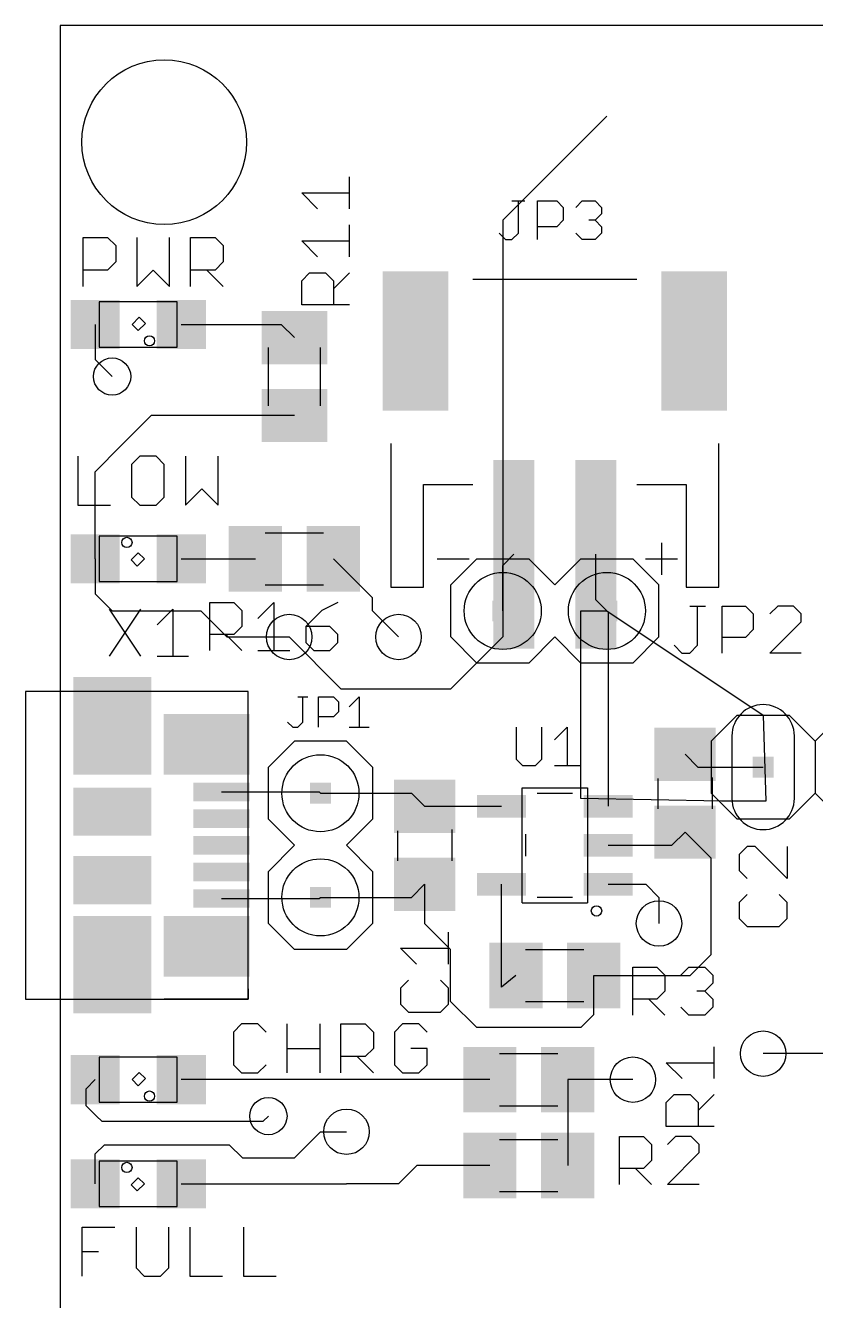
# Model space of a CAD drawing. Extents: x -27 to 163, y -5 to 112.
# Drawn here: x -17.99 to 1.28, y 70.81 to 101.91 of the extents above; entities that cross this region are included whole.
import ezdxf

# ---------------------------------------------------------------- set-up
doc = ezdxf.new("R2010")
doc.units = 0
doc.header["$MEASUREMENT"] = 0
doc.layers.get('0').update_dxf_attribs({"linetype": 'CONTINUOUS'})
for name, color, linetype in [('1', 22, 'CONTINUOUS'), ('17', 82, 'CONTINUOUS'), ('18', 82, 'CONTINUOUS'), ('20', 7, 'CONTINUOUS'), ('21', 7, 'CONTINUOUS'), ('25', 253, 'CONTINUOUS'), ('51', 53, 'CONTINUOUS')]:
    doc.layers.add(name, color=color, linetype=linetype)

# ---------------------------------------------------------------- blocks, each defined once
blk = doc.blocks.new('RECT')
blk.add_solid([(-0.5, -0.5), (0.5, -0.5), (-0.5, 0.5), (0.5, 0.5)])
blk = doc.blocks.new('ROUNDP')
blk.add_circle((0, 0), 0.5)
blk = doc.blocks.new('LONGP100')
blk.add_lwpolyline([(-0.5, -0.5), (0.5, -0.5, 1), (0.5, 0.5), (-0.5, 0.5, 1)], format="xyb", close=True)
blk = doc.blocks.new('ROUNDV')
blk.add_circle((0, 0), 0.5)

msp = doc.modelspace()

# ---------------------------------------------------------------- linework, layer by layer
at = {"layer": '1'}
for p, q in [((-3.81, 99.695), (-6.35, 97.155)), ((-6.35, 97.155), (-6.35, 87.6296)), ((-16.29, 94.615), (-16.29, 93.76)), ((-14.19, 94.615), (-11.75, 94.615)), ((-11.75, 94.615), (-11.43, 94.295)), ((-16.29, 93.76), (-15.875, 93.345)), ((-14.92, 92.395), (-15.24, 92.075)), ((-11.43, 92.395), (-14.92, 92.395)), ((-15.655, 91.66), (-15.24, 92.075)), ((-16.29, 91.025), (-15.655, 91.66)), ((-16.29, 88.9), (-16.29, 91.025)), ((-6.3498, 88.74), (-6.08, 89.0098)), ((-4.08, 87.8995), (-4.08, 89.0098)), ((-16.29, 88.9), (-16.29, 88.045)), ((-14.19, 88.9), (-12.38, 88.9)), ((-9.525, 87.945), (-10.48, 88.9)), ((-6.3498, 87.6294), (-6.3498, 88.74)), ((-16.29, 88.045), (-15.875, 87.63)), ((-9.525, 87.63), (-9.525, 87.945)), ((-3.8098, 87.6294), (-4.08, 87.8995)), ((-15.875, 87.63), (-15.24, 87.63)), ((-15.24, 87.63), (-13.97, 87.63)), ((-13.97, 87.63), (-13.716, 87.63)), ((-13.716, 87.63), (-13.081, 86.995)), ((-8.89, 86.995), (-9.525, 87.63)), ((-6.35, 87.6296), (-6.3498, 87.6294)), ((-6.3498, 87.6294), (-6.3498, 86.9952)), ((-4.445, 83.058), (-4.445, 87.63)), ((-4.445, 87.63), (-3.81, 87.63)), ((-3.81, 87.63), (0, 85.09)), ((-3.8098, 87.6294), (-3.7802, 87.5997)), ((-3.7802, 87.5997), (-3.7802, 82.865)), ((-13.081, 86.995), (-11.557, 86.995)), ((-10.287, 85.725), (-11.557, 86.995)), ((-6.3498, 86.9952), (-6.985, 86.36)), ((-6.985, 86.36), (-7.62, 85.725)), ((-8.255, 85.725), (-10.287, 85.725)), ((-7.62, 85.725), (-8.255, 85.725)), ((0, 85.09), (0.0635, 82.9945)), ((-1.905, 84.135), (-1.59, 83.82)), ((-1.59, 83.82), (0, 83.82)), ((-0.315, 83.82), (0, 83.82)), ((-13.208, 83.215), (-10.8255, 83.215)), ((-10.8255, 83.215), (-10.7953, 83.1848)), ((-10.7953, 83.1848), (-8.5748, 83.1848)), ((-8.5748, 83.1848), (-8.255, 82.865)), ((-1.016, 82.9945), (-4.445, 83.058)), ((-8.255, 82.865), (-6.3804, 82.865)), ((0.0635, 82.9945), (-1.016, 82.9945)), ((-2.225, 81.915), (-1.905, 82.235)), ((-1.27, 81.6), (-1.905, 82.235)), ((-3.7802, 81.915), (-2.225, 81.915)), ((-1.27, 79.248), (-1.27, 81.6)), ((-8.5752, 80.6448), (-8.255, 80.965)), ((-8.255, 80.965), (-8.255, 80.01)), ((-6.3804, 78.4554), (-6.3804, 80.965)), ((-3.7802, 80.965), (-2.86, 80.965)), ((-2.86, 80.965), (-2.54, 80.645)), ((-13.208, 80.615), (-10.8252, 80.615)), ((-10.8254, 80.6147), (-10.7953, 80.6448)), ((-10.8252, 80.615), (-10.7953, 80.6448)), ((-10.7953, 80.6448), (-8.5752, 80.6448)), ((-2.54, 80.645), (-2.54, 80.01)), ((-7.62, 79.375), (-8.255, 80.01)), ((-7.62, 78.105), (-7.62, 79.375)), ((-1.778, 78.74), (-1.27, 79.248)), ((-6.03, 78.74), (-6.3804, 78.4554)), ((-4.13, 77.785), (-4.13, 78.74)), ((-4.13, 77.785), (-4.13, 78.74)), ((-4.13, 78.74), (-1.778, 78.74)), ((-6.985, 77.47), (-7.62, 78.105)), ((-4.13, 77.785), (-4.445, 77.47)), ((-4.445, 77.47), (-6.985, 77.47)), ((2.71, 76.835), (0, 76.835)), ((-16.51, 75.98), (-16.29, 76.2)), ((-16.51, 75.98), (-16.29, 76.2)), ((-6.665, 76.2), (-14.19, 76.2)), ((-3.175, 76.2), (-4.765, 76.2)), ((-4.765, 76.2), (-4.765, 74.1045)), ((-16.51, 75.565), (-16.51, 75.98)), ((-16.3195, 75.3745), (-16.51, 75.565)), ((-16.256, 75.311), (-16.3195, 75.3745)), ((-16.256, 75.311), (-16.129, 75.184)), ((-12.192, 75.184), (-12.065, 75.311)), ((-16.129, 75.184), (-12.192, 75.184)), ((-11.43, 74.295), (-10.795, 74.93)), ((-10.795, 74.93), (-10.16, 74.93)), ((-16.29, 74.388), (-16.0655, 74.6125)), ((-16.29, 73.66), (-16.29, 74.388)), ((-16.0655, 74.6125), (-13.0175, 74.6125)), ((-13.0175, 74.6125), (-12.7, 74.295)), ((-12.7, 74.295), (-11.43, 74.295)), ((-8.4455, 74.1045), (-8.89, 73.66)), ((-6.665, 74.1045), (-8.4455, 74.1045)), ((-14.19, 73.66), (-10.16, 73.66)), ((-8.89, 73.66), (-10.16, 73.66))]:
    msp.add_line(p, q, dxfattribs=at)
at = {"layer": '20'}
for p, q in [((152.38, 101.905), (-17.145, 101.905)), ((-17.145, 101.905), (-17.145, 4.445))]:
    msp.add_line(p, q, dxfattribs=at)
at = {"layer": '21'}
for p, q in [((-16.5823, 95.5421), (-16.5823, 96.7369)), ((-16.5823, 96.7369), (-15.9849, 96.7369)), ((-15.9849, 96.7369), (-15.7857, 96.5378)), ((-15.2726, 96.7369), (-15.2726, 95.5421)), ((-14.476, 95.5421), (-14.476, 96.7369)), ((-13.9628, 95.5421), (-13.9628, 96.7369)), ((-13.9628, 96.7369), (-13.3654, 96.7369)), ((-13.3654, 96.7369), (-13.1663, 96.5378)), ((-15.7857, 96.5378), (-15.7857, 96.1395)), ((-13.1663, 96.5378), (-13.1663, 96.1395)), ((-15.7857, 96.1395), (-15.9849, 95.9404)), ((-13.1663, 96.1395), (-13.3654, 95.9404)), ((-15.9849, 95.9404), (-16.5823, 95.9404)), ((-15.2726, 95.5421), (-14.8743, 95.9404)), ((-14.8743, 95.9404), (-14.476, 95.5421)), ((-13.3654, 95.9404), (-13.9628, 95.9404)), ((-13.5646, 95.9404), (-13.1663, 95.5421)), ((-3.08, 95.7098), (-7.08, 95.7098)), ((-15.39, 94.615), (-15.215, 94.79)), ((-15.24, 94.465), (-15.39, 94.615)), ((-15.065, 94.64), (-15.24, 94.465)), ((-15.215, 94.79), (-15.065, 94.64)), ((-9.08, 91.7098), (-9.08, 88.2098)), ((-1.0799, 88.2098), (-1.0799, 91.7098)), ((-16.7093, 91.4029), (-16.7093, 90.2081)), ((-15.2004, 91.4029), (-15.3996, 91.2038)), ((-15.3996, 91.2038), (-15.3996, 90.4072)), ((-14.8022, 91.4029), (-15.2004, 91.4029)), ((-14.603, 91.2038), (-14.8022, 91.4029)), ((-14.603, 90.4072), (-14.603, 91.2038)), ((-14.0898, 91.4029), (-14.0898, 90.2081)), ((-13.2933, 90.2081), (-13.2933, 91.4029)), ((-14.0898, 90.2081), (-13.6916, 90.6064)), ((-13.6916, 90.6064), (-13.2933, 90.2081)), ((-8.28, 88.2098), (-8.28, 90.7098)), ((-8.28, 90.7098), (-7.08, 90.7098)), ((-3.08, 90.7098), (-1.88, 90.7098)), ((-1.88, 90.7098), (-1.88, 88.2098)), ((-16.7093, 90.2081), (-15.9127, 90.2081)), ((-15.3996, 90.4072), (-15.2004, 90.2081)), ((-15.2004, 90.2081), (-14.8022, 90.2081)), ((-14.8022, 90.2081), (-14.603, 90.4072)), ((-15.415, 88.875), (-15.24, 89.05)), ((-15.24, 89.05), (-15.09, 88.9)), ((-15.265, 88.725), (-15.415, 88.875)), ((-15.09, 88.9), (-15.265, 88.725)), ((-7.6198, 88.2644), (-6.9848, 88.8994)), ((-6.9848, 88.8994), (-5.7148, 88.8994)), ((-5.7148, 88.8994), (-5.0798, 88.2644)), ((-5.0798, 88.2644), (-4.4448, 88.8994)), ((-4.4448, 88.8994), (-3.1748, 88.8994)), ((-2.5398, 88.2644), (-3.1748, 88.8994)), ((-9.08, 88.2098), (-8.28, 88.2098)), ((-7.6198, 86.9944), (-7.6198, 88.2644)), ((-2.5398, 86.9944), (-2.5398, 88.2644)), ((-1.88, 88.2098), (-1.0799, 88.2098)), ((-6.9848, 86.3594), (-7.6198, 86.9944)), ((-5.0798, 86.9944), (-5.7148, 86.3594)), ((-4.4448, 86.3594), (-5.0798, 86.9944)), ((-3.1748, 86.3594), (-2.5398, 86.9944)), ((-5.7148, 86.3594), (-6.9848, 86.3594)), ((-3.1748, 86.3594), (-4.4448, 86.3594)), ((-17.108, 85.665), (-17.988, 85.665)), ((-17.988, 85.665), (-17.988, 78.165)), ((-12.558, 85.665), (-14.608, 85.665)), ((-12.558, 85.415), (-12.558, 85.665)), ((-0.635, 85.09), (-1.27, 84.455)), ((-0.635, 85.09), (0.635, 85.09)), ((0.635, 85.09), (1.27, 84.455)), ((1.27, 84.455), (1.905, 85.09)), ((-11.4303, 84.4548), (-12.0653, 83.8198)), ((-10.1603, 84.4548), (-11.4303, 84.4548)), ((-9.5253, 83.8198), (-10.1603, 84.4548)), ((-1.27, 84.455), (-1.27, 83.185)), ((1.27, 84.455), (1.27, 83.185)), ((-12.0653, 82.5498), (-12.0653, 83.8198)), ((-9.5253, 83.8198), (-9.5253, 82.5498)), ((-5.5097, 83.185), (-4.6509, 83.185)), ((-1.27, 83.185), (-0.635, 82.55)), ((1.27, 83.185), (0.635, 82.55)), ((1.905, 82.55), (1.27, 83.185)), ((-11.4303, 81.9148), (-12.0653, 82.5498)), ((-9.5253, 82.5498), (-10.1603, 81.9148)), ((0.635, 82.55), (-0.635, 82.55)), ((-5.7891, 81.6466), (-5.7891, 82.1834)), ((-12.0653, 81.2798), (-11.4303, 81.9148)), ((-10.1603, 81.9148), (-9.5253, 81.2798)), ((-12.0653, 80.0098), (-12.0653, 81.2798)), ((-9.5253, 81.2798), (-9.5253, 80.0098)), ((-4.6509, 80.645), (-5.5097, 80.645)), ((-11.4303, 79.3748), (-12.0653, 80.0098)), ((-9.5253, 80.0098), (-10.1603, 79.3748)), ((-10.1603, 79.3748), (-11.4303, 79.3748)), ((-12.558, 78.415), (-12.558, 78.165)), ((-17.988, 78.165), (-17.108, 78.165)), ((-12.558, 78.165), (-14.608, 78.165)), ((-12.72, 77.5599), (-12.9192, 77.3608)), ((-12.3217, 77.5599), (-12.72, 77.5599)), ((-12.1226, 77.3608), (-12.3217, 77.5599)), ((-11.6094, 76.3651), (-11.6094, 77.5599)), ((-10.8129, 77.5599), (-10.8129, 76.3651)), ((-10.2997, 76.3651), (-10.2997, 77.5599)), ((-10.2997, 77.5599), (-9.7023, 77.5599)), ((-9.7023, 77.5599), (-9.5032, 77.3608)), ((-8.7908, 77.5599), (-8.99, 77.3608)), ((-8.3926, 77.5599), (-8.7908, 77.5599)), ((-8.1934, 77.3608), (-8.3926, 77.5599)), ((-12.9192, 77.3608), (-12.9192, 76.5642)), ((-9.5032, 77.3608), (-9.5032, 76.9625)), ((-8.99, 77.3608), (-8.99, 76.5642)), ((-11.6094, 76.9625), (-10.8129, 76.9625)), ((-9.5032, 76.9625), (-9.7023, 76.7634)), ((-8.1934, 76.9625), (-8.5917, 76.9625)), ((-8.1934, 76.5642), (-8.1934, 76.9625)), ((-12.9192, 76.5642), (-12.72, 76.3651)), ((-12.3217, 76.3651), (-12.1226, 76.5642)), ((-9.7023, 76.7634), (-10.2997, 76.7634)), ((-9.9014, 76.7634), (-9.5032, 76.3651)), ((-8.99, 76.5642), (-8.7908, 76.3651)), ((-8.3926, 76.3651), (-8.1934, 76.5642)), ((-15.39, 76.2), (-15.215, 76.375)), ((-15.24, 76.05), (-15.39, 76.2)), ((-15.065, 76.225), (-15.24, 76.05)), ((-15.215, 76.375), (-15.065, 76.225)), ((-12.72, 76.3651), (-12.3217, 76.3651)), ((-8.7908, 76.3651), (-8.3926, 76.3651)), ((-15.415, 73.635), (-15.24, 73.81)), ((-15.24, 73.81), (-15.09, 73.66)), ((-15.265, 73.485), (-15.415, 73.635)), ((-15.09, 73.66), (-15.265, 73.485)), ((-16.6022, 71.4121), (-16.6022, 72.6069)), ((-16.6022, 72.6069), (-15.8056, 72.6069)), ((-15.2924, 72.6069), (-15.2924, 71.6112)), ((-14.4959, 71.6112), (-14.4959, 72.6069)), ((-13.9827, 72.6069), (-13.9827, 71.4121)), ((-12.673, 72.6069), (-12.673, 71.4121)), ((-16.6022, 72.0095), (-16.2039, 72.0095)), ((-15.2924, 71.6112), (-15.0933, 71.4121)), ((-14.695, 71.4121), (-14.4959, 71.6112)), ((-15.0933, 71.4121), (-14.695, 71.4121)), ((-13.9827, 71.4121), (-13.1862, 71.4121)), ((-12.673, 71.4121), (-11.8764, 71.4121))]:
    msp.add_line(p, q, dxfattribs=at)
for centre, radius in [((-14.965, 94.215), 0.125), ((-15.515, 89.3), 0.125), ((-4.0643, 80.3148), 0.127), ((-14.965, 75.8), 0.125), ((-15.515, 74.06), 0.125)]:
    msp.add_circle(centre, radius, dxfattribs=at)
at = {"layer": '25'}
for p, q in [((-10.0838, 97.4334), (-10.0838, 98.213)), ((-10.8634, 97.4334), (-11.2532, 97.8232)), ((-11.2532, 97.8232), (-10.0838, 97.8232)), ((-6.1253, 97.6256), (-5.8118, 97.6256)), ((-5.9686, 96.8417), (-5.9686, 97.6256)), ((-5.5033, 96.6849), (-5.5033, 97.6256)), ((-5.5033, 97.6256), (-5.033, 97.6256)), ((-5.033, 97.6256), (-4.8763, 97.4688)), ((-4.5678, 97.4688), (-4.411, 97.6256)), ((-4.411, 97.6256), (-4.0975, 97.6256)), ((-4.0975, 97.6256), (-3.9407, 97.4688)), ((-4.8763, 97.4688), (-4.8763, 97.1552)), ((-3.9407, 97.4688), (-3.9407, 97.312)), ((-10.0838, 96.264), (-10.0838, 97.0436)), ((-4.8763, 97.1552), (-5.033, 96.9985)), ((-4.0975, 97.1552), (-4.2543, 97.1552)), ((-3.9407, 97.312), (-4.0975, 97.1552)), ((-4.0975, 97.1552), (-3.9407, 96.9985)), ((-6.4389, 96.8417), (-6.2821, 96.6849)), ((-6.1253, 96.6849), (-5.9686, 96.8417)), ((-5.033, 96.9985), (-5.5033, 96.9985)), ((-4.411, 96.6849), (-4.5678, 96.8417)), ((-3.9407, 96.8417), (-4.0975, 96.6849)), ((-3.9407, 96.9985), (-3.9407, 96.8417)), ((-10.8634, 96.264), (-11.2532, 96.6538)), ((-11.2532, 96.6538), (-10.0838, 96.6538)), ((-6.2821, 96.6849), (-6.1253, 96.6849)), ((-4.0975, 96.6849), (-4.411, 96.6849)), ((-11.2532, 95.6793), (-11.0583, 95.8742)), ((-11.0583, 95.8742), (-10.6685, 95.8742)), ((-10.6685, 95.8742), (-10.4736, 95.6793)), ((-10.4736, 95.4844), (-10.0838, 95.8742)), ((-11.2532, 95.0946), (-11.2532, 95.6793)), ((-10.4736, 95.6793), (-10.4736, 95.0946)), ((-10.0838, 95.0946), (-11.2532, 95.0946)), ((-13.4904, 86.6648), (-13.4904, 87.8342)), ((-13.4904, 87.8342), (-12.9057, 87.8342)), ((-12.9057, 87.8342), (-12.7108, 87.6393)), ((-12.321, 87.4444), (-11.9312, 87.8342)), ((-11.9312, 87.8342), (-11.9312, 86.6648)), ((-10.372, 87.8342), (-10.7618, 87.6393)), ((-1.7905, 87.7458), (-1.4092, 87.7458)), ((-1.5999, 86.7925), (-1.5999, 87.7458)), ((-1.0025, 86.6019), (-1.0025, 87.7458)), ((-1.0025, 87.7458), (-0.4305, 87.7458)), ((-0.4305, 87.7458), (-0.2398, 87.5552)), ((0.3576, 87.7458), (0.1669, 87.5552)), ((0.7389, 87.7458), (0.3576, 87.7458)), ((0.9296, 87.5552), (0.7389, 87.7458)), ((-15.9445, 87.6705), (-15.1819, 86.5265)), ((-15.1819, 87.6705), (-15.9445, 86.5265)), ((-14.7751, 87.2892), (-14.3938, 87.6705)), ((-14.3938, 87.6705), (-14.3938, 86.5265)), ((-12.7108, 87.6393), (-12.7108, 87.2495)), ((-10.7618, 87.6393), (-11.1516, 87.2495)), ((-0.2398, 87.5552), (-0.2398, 87.1738)), ((0.1669, 86.6019), (0.9296, 87.3645)), ((0.9296, 87.3645), (0.9296, 87.5552)), ((-12.9057, 87.0546), (-13.4904, 87.0546)), ((-13.1006, 87.0546), (-12.7108, 86.6648)), ((-12.7108, 87.2495), (-12.9057, 87.0546)), ((-11.1516, 87.2495), (-11.1516, 86.8597)), ((-10.5669, 87.2495), (-11.1516, 87.2495)), ((-10.372, 87.0546), (-10.5669, 87.2495)), ((-10.372, 86.8597), (-10.372, 87.0546)), ((-0.2398, 87.1738), (-0.4305, 86.9832)), ((-11.1516, 86.8597), (-10.9567, 86.6648)), ((-10.5669, 86.6648), (-10.372, 86.8597)), ((-2.1719, 86.7925), (-1.9812, 86.6019)), ((-1.7905, 86.6019), (-1.5999, 86.7925)), ((-0.4305, 86.9832), (-1.0025, 86.9832)), ((-14.7751, 86.5265), (-14.0125, 86.5265)), ((-12.321, 86.6648), (-11.5414, 86.6648)), ((-10.9567, 86.6648), (-10.5669, 86.6648)), ((-1.9812, 86.6019), (-1.7905, 86.6019)), ((0.9296, 86.6019), (0.1669, 86.6019)), ((-11.3492, 85.5348), (-11.1035, 85.5348)), ((-11.2263, 84.9205), (-11.2263, 85.5348)), ((-10.8465, 84.7976), (-10.8465, 85.5348)), ((-10.8465, 85.5348), (-10.4779, 85.5348)), ((-10.4779, 85.5348), (-10.355, 85.412)), ((-10.0981, 85.2891), (-9.8524, 85.5348)), ((-9.8524, 85.5348), (-9.8524, 84.7976)), ((-10.355, 85.412), (-10.355, 85.1662)), ((-11.5949, 84.9205), (-11.4721, 84.7976)), ((-11.3492, 84.7976), (-11.2263, 84.9205)), ((-10.4779, 85.0433), (-10.8465, 85.0433)), ((-10.355, 85.1662), (-10.4779, 85.0433)), ((-11.4721, 84.7976), (-11.3492, 84.7976)), ((-10.0981, 84.7976), (-9.6066, 84.7976)), ((-6.0239, 84.7985), (-6.0239, 84.0146)), ((-5.3969, 84.0146), (-5.3969, 84.7985)), ((-5.0884, 84.4849), (-4.7749, 84.7985)), ((-4.7749, 84.7985), (-4.7749, 83.8578)), ((-6.0239, 84.0146), (-5.8672, 83.8578)), ((-5.5536, 83.8578), (-5.3969, 84.0146)), ((-5.8672, 83.8578), (-5.5536, 83.8578)), ((-5.0884, 83.8578), (-4.4614, 83.8578)), ((-0.3903, 81.8828), (-0.5852, 81.6879)), ((-0.1954, 81.8828), (-0.3903, 81.8828)), ((0.5842, 81.1032), (-0.1954, 81.8828)), ((0.5842, 81.8828), (0.5842, 81.1032)), ((-0.5852, 81.6879), (-0.5852, 81.2981)), ((-0.5852, 81.2981), (-0.3903, 81.1032)), ((-0.3903, 80.7134), (-0.5852, 80.5185)), ((0.5842, 80.5185), (0.3893, 80.7134)), ((-0.5852, 80.5185), (-0.5852, 80.1287)), ((0.5842, 80.1287), (0.5842, 80.5185)), ((-0.5852, 80.1287), (-0.3903, 79.9338)), ((-0.3903, 79.9338), (0.3893, 79.9338)), ((0.3893, 79.9338), (0.5842, 80.1287)), ((-7.6708, 79.0184), (-7.6708, 79.798)), ((-8.4504, 79.0184), (-8.8402, 79.4082)), ((-8.8402, 79.4082), (-7.6708, 79.4082)), ((-3.177, 77.7748), (-3.177, 78.9442)), ((-3.177, 78.9442), (-2.5923, 78.9442)), ((-2.5923, 78.9442), (-2.3974, 78.7493)), ((-2.3974, 78.7493), (-2.3974, 78.3595)), ((-2.0076, 78.7493), (-1.8127, 78.9442)), ((-1.8127, 78.9442), (-1.4229, 78.9442)), ((-1.4229, 78.9442), (-1.228, 78.7493)), ((-1.228, 78.7493), (-1.228, 78.5544)), ((-8.6453, 78.6286), (-8.8402, 78.4337)), ((-8.8402, 78.4337), (-8.8402, 78.0439)), ((-7.6708, 78.4337), (-7.8657, 78.6286)), ((-7.6708, 78.0439), (-7.6708, 78.4337)), ((-2.3974, 78.3595), (-2.5923, 78.1646)), ((-1.4229, 78.3595), (-1.6178, 78.3595)), ((-1.228, 78.5544), (-1.4229, 78.3595)), ((-1.4229, 78.3595), (-1.228, 78.1646)), ((-8.8402, 78.0439), (-8.6453, 77.849)), ((-7.8657, 77.849), (-7.6708, 78.0439)), ((-2.5923, 78.1646), (-3.177, 78.1646)), ((-2.7872, 78.1646), (-2.3974, 77.7748)), ((-1.228, 78.1646), (-1.228, 77.9697)), ((-8.6453, 77.849), (-7.8657, 77.849)), ((-1.8127, 77.7748), (-2.0076, 77.9697)), ((-1.4229, 77.7748), (-1.8127, 77.7748)), ((-1.228, 77.9697), (-1.4229, 77.7748)), ((-1.1938, 76.2244), (-1.1938, 77.004)), ((-1.9734, 76.2244), (-2.3632, 76.6142)), ((-2.3632, 76.6142), (-1.1938, 76.6142)), ((-2.3632, 75.6397), (-2.1683, 75.8346)), ((-2.3632, 75.055), (-2.3632, 75.6397)), ((-2.1683, 75.8346), (-1.7785, 75.8346)), ((-1.7785, 75.8346), (-1.5836, 75.6397)), ((-1.5836, 75.4448), (-1.1938, 75.8346)), ((-1.5836, 75.6397), (-1.5836, 75.055)), ((-1.1938, 75.055), (-2.3632, 75.055)), ((-3.5052, 73.6473), (-3.5052, 74.8167)), ((-3.5052, 74.8167), (-2.9205, 74.8167)), ((-2.9205, 74.8167), (-2.7256, 74.6218)), ((-2.7256, 74.6218), (-2.7256, 74.232)), ((-2.1409, 74.8167), (-2.3358, 74.6218)), ((-1.7511, 74.8167), (-2.1409, 74.8167)), ((-1.5562, 74.6218), (-1.7511, 74.8167)), ((-1.5562, 74.4269), (-1.5562, 74.6218)), ((-2.3358, 73.6473), (-1.5562, 74.4269)), ((-2.9205, 74.0371), (-3.5052, 74.0371)), ((-3.1154, 74.0371), (-2.7256, 73.6473)), ((-2.7256, 74.232), (-2.9205, 74.0371)), ((-1.5562, 73.6473), (-2.3358, 73.6473))]:
    msp.add_line(p, q, dxfattribs=at)
at = {"layer": '51'}
for p, q in [((-14.29, 95.165), (-16.19, 95.165)), ((-16.19, 95.165), (-16.19, 94.065)), ((-14.29, 94.065), (-14.29, 95.165)), ((-16.19, 94.065), (-14.29, 94.065)), ((-12.065, 92.6338), (-12.065, 94.0562)), ((-10.795, 92.6338), (-10.795, 94.0562)), ((-14.29, 89.45), (-16.19, 89.45)), ((-16.19, 89.45), (-16.19, 88.35)), ((-14.29, 88.35), (-14.29, 89.45)), ((-12.1412, 89.535), (-10.7188, 89.535)), ((-2.4804, 89.2901), (-2.4804, 88.5105)), ((-7.9502, 88.9003), (-7.1706, 88.9003)), ((-2.8702, 88.9003), (-2.0906, 88.9003)), ((-16.19, 88.35), (-14.29, 88.35)), ((-12.1412, 88.265), (-10.7188, 88.265)), ((-12.558, 85.665), (-17.988, 85.665)), ((-17.988, 85.665), (-17.988, 78.165)), ((-12.558, 78.165), (-12.558, 85.665)), ((-2.565, 83.541), (-2.565, 82.804)), ((-1.245, 83.566), (-1.245, 82.804)), ((-5.8803, 80.515), (-5.8803, 83.315)), ((-5.8803, 83.315), (-4.2803, 83.315)), ((-4.2803, 83.315), (-4.2803, 80.515)), ((-8.915, 82.271), (-8.915, 81.534)), ((-7.595, 82.296), (-7.595, 81.534)), ((-5.8803, 80.515), (-4.2803, 80.515)), ((-5.7912, 79.375), (-4.3688, 79.375)), ((-17.988, 78.165), (-12.558, 78.165)), ((-5.7912, 78.105), (-4.3688, 78.105)), ((-6.4262, 76.835), (-5.0038, 76.835)), ((-14.29, 76.75), (-16.19, 76.75)), ((-16.19, 76.75), (-16.19, 75.65)), ((-14.29, 75.65), (-14.29, 76.75)), ((-16.19, 75.65), (-14.29, 75.65)), ((-6.4262, 75.565), (-5.0038, 75.565)), ((-6.4262, 74.7395), (-5.0038, 74.7395)), ((-14.29, 74.21), (-16.19, 74.21)), ((-16.19, 74.21), (-16.19, 73.11)), ((-14.29, 73.11), (-14.29, 74.21)), ((-6.4262, 73.4695), (-5.0038, 73.4695)), ((-16.19, 73.11), (-14.29, 73.11))]:
    msp.add_line(p, q, dxfattribs=at)

# ---------------------------------------------------------------- block references
at = {"layer": '1'}
for p, xscale, yscale, rotation in [((-8.48, 94.2098), 3.399999999999999, 1.6, 90), ((-1.68, 94.2098), 3.399999999999999, 1.6, 90), ((-16.29, 94.615), 1.199999999999999, 1.199999999999999, 180), ((-14.19, 94.615), 1.199999999999999, 1.199999999999999, 180), ((-11.43, 94.295), 1.3, 1.6, 270), ((-11.43, 92.395), 1.3, 1.6, 270), ((-12.38, 88.9), 1.3, 1.6, 180), ((-10.48, 88.9), 1.3, 1.6, 180), ((-15.868, 84.8275), 2.375, 1.9, 270), ((-13.568, 84.3775), 1.475, 2.1, 90), ((-1.905, 84.135), 1.3, 1.5, 270), ((-15.868, 82.735), 1.175, 1.9, 270), ((-8.255, 82.865), 1.3, 1.5, 270), ((-6.3804, 82.865), 0.55, 1.199999999999999, 90), ((-3.7802, 82.865), 0.55, 1.199999999999999, 90), ((-1.905, 82.235), 1.3, 1.5, 270), ((-3.7802, 81.915), 0.55, 1.199999999999999, 90), ((-15.868, 81.065), 1.175, 1.9, 270), ((-8.255, 80.965), 1.3, 1.5, 270), ((-6.3804, 80.965), 0.55, 1.199999999999999, 90), ((-3.7802, 80.965), 0.55, 1.199999999999999, 90), ((-15.868, 79.0025), 2.375, 1.9, 270), ((-13.568, 79.4525), 1.475, 2.1, 90), ((-6.03, 78.74), 1.3, 1.6, 180), ((-4.13, 78.74), 1.3, 1.6, 180), ((-16.29, 76.2), 1.199999999999999, 1.199999999999999, 180), ((-14.19, 76.2), 1.199999999999999, 1.199999999999999, 180), ((-6.665, 76.2), 1.3, 1.6, 180), ((-4.765, 76.2), 1.3, 1.6, 180), ((-6.665, 74.1045), 1.3, 1.6, 180), ((-4.765, 74.1045), 1.3, 1.6, 180)]:
    msp.add_blockref('RECT', p, dxfattribs=dict(at, xscale=xscale, yscale=yscale, rotation=rotation))
at = {"layer": '1', "yscale": 4.599999999999999}
for p in [(-6.08, 89.0098), (-4.08, 89.0098)]:
    msp.add_blockref('RECT', p, dxfattribs=at)
at = {"layer": '1'}
for p, xscale, yscale in [((-16.29, 88.9), 1.199999999999999, 1.199999999999999), ((-14.19, 88.9), 1.199999999999999, 1.199999999999999), ((-13.208, 83.215), 1.379999999999999, 0.45), ((-13.208, 82.565), 1.379999999999999, 0.45), ((-13.208, 81.915), 1.379999999999999, 0.45), ((-13.208, 81.265), 1.379999999999999, 0.45), ((-13.208, 80.615), 1.379999999999999, 0.45), ((-16.29, 73.66), 1.199999999999999, 1.199999999999999), ((-14.19, 73.66), 1.199999999999999, 1.199999999999999)]:
    msp.add_blockref('RECT', p, dxfattribs=dict(at, xscale=xscale, yscale=yscale))
at = {"layer": '17'}
for name, p, xscale, yscale, rotation in [('ROUNDP', (-6.3498, 87.6294), 1.879599999999999, 1.879599999999999, 270), ('ROUNDP', (-3.8098, 87.6294), 1.879599999999999, 1.879599999999999, 270), ('LONGP100', (0, 83.82), 1.524, 1.524, 90)]:
    msp.add_blockref(name, p, dxfattribs=dict(at, xscale=xscale, yscale=yscale, rotation=rotation))
at = {"layer": '17', "xscale": 1.879599999999999, "yscale": 1.879599999999999}
for p in [(-10.7953, 83.1848), (-10.7953, 80.6448)]:
    msp.add_blockref('ROUNDP', p, dxfattribs=at)
at = {"layer": '18'}
for p, xscale, yscale in [((-14.605, 99.06), 4.016, 4.016), ((-15.875, 93.345), 0.908, 0.908), ((-11.557, 86.995), 1.108, 1.108), ((-8.89, 86.995), 1.108, 1.108), ((-2.54, 80.01), 1.108, 1.108), ((0, 76.835), 1.108, 1.108), ((-3.175, 76.2), 1.108, 1.108), ((-12.065, 75.311), 0.908, 0.908), ((-10.16, 74.93), 1.108, 1.108)]:
    msp.add_blockref('ROUNDV', p, dxfattribs=dict(at, xscale=xscale, yscale=yscale))
at = {"layer": '51'}
for p, xscale, yscale, rotation in [((-11.43, 94.2086), 0.3556, 1.4224, 270), ((-11.43, 92.4814), 0.3556, 1.4224, 270), ((-12.2936, 88.9), 0.3556, 1.4224, 180), ((-10.5664, 88.9), 0.3556, 1.4224, 180), ((-6.3498, 87.6294), 0.508, 0.508, 180), ((-3.8098, 87.6294), 0.508, 0.508, 180), ((-1.9039, 83.9022), 0.7501, 1.450099999999999, 270), ((-10.7953, 83.1848), 0.508, 0.508, 270), ((-6.2553, 82.865), 0.5, 0.65, 90), ((-3.9053, 82.865), 0.5, 0.65, 90), ((-8.2538, 82.6322), 0.7501, 1.450099999999999, 270), ((-1.9039, 82.4544), 0.7501, 1.450099999999999, 270), ((-3.9053, 81.915), 0.5, 0.65, 90), ((-8.2538, 81.1844), 0.7501, 1.450099999999999, 270), ((-6.2553, 80.965), 0.5, 0.65, 90), ((-3.9053, 80.965), 0.5, 0.65, 90), ((-10.7953, 80.6448), 0.508, 0.508, 270), ((-5.9436, 78.74), 0.3556, 1.4224, 180), ((-4.2164, 78.74), 0.3556, 1.4224, 180), ((-6.5786, 76.2), 0.3556, 1.4224, 180), ((-4.8514, 76.2), 0.3556, 1.4224, 180), ((-6.5786, 74.1045), 0.3556, 1.4224, 180), ((-4.8514, 74.1045), 0.3556, 1.4224, 180)]:
    msp.add_blockref('RECT', p, dxfattribs=dict(at, xscale=xscale, yscale=yscale, rotation=rotation))
at = {"layer": '51', "xscale": 0.508, "yscale": 0.508}
msp.add_blockref('RECT', (0, 83.82), dxfattribs=at)

doc.saveas('drawing.dxf')
